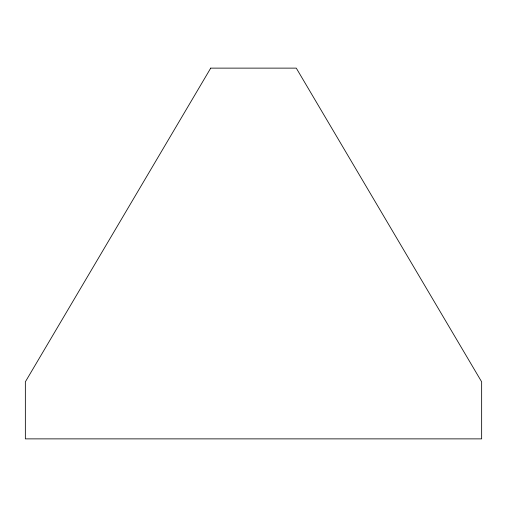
<?xml version="1.0" encoding="UTF-8"?>
<svg xmlns="http://www.w3.org/2000/svg" width="507" height="507" viewBox="0 0 507 507"><rect width="100%" height="100%" fill="white"/><g stroke="black" fill="none" stroke-linecap="round" stroke-linejoin="round"><path stroke-width="0.76" d="M210.722 68.128L25.35 381.834L25.35 438.872L481.65 438.872L481.65 381.834L296.278 68.128L210.722 68.128"/></g></svg>
